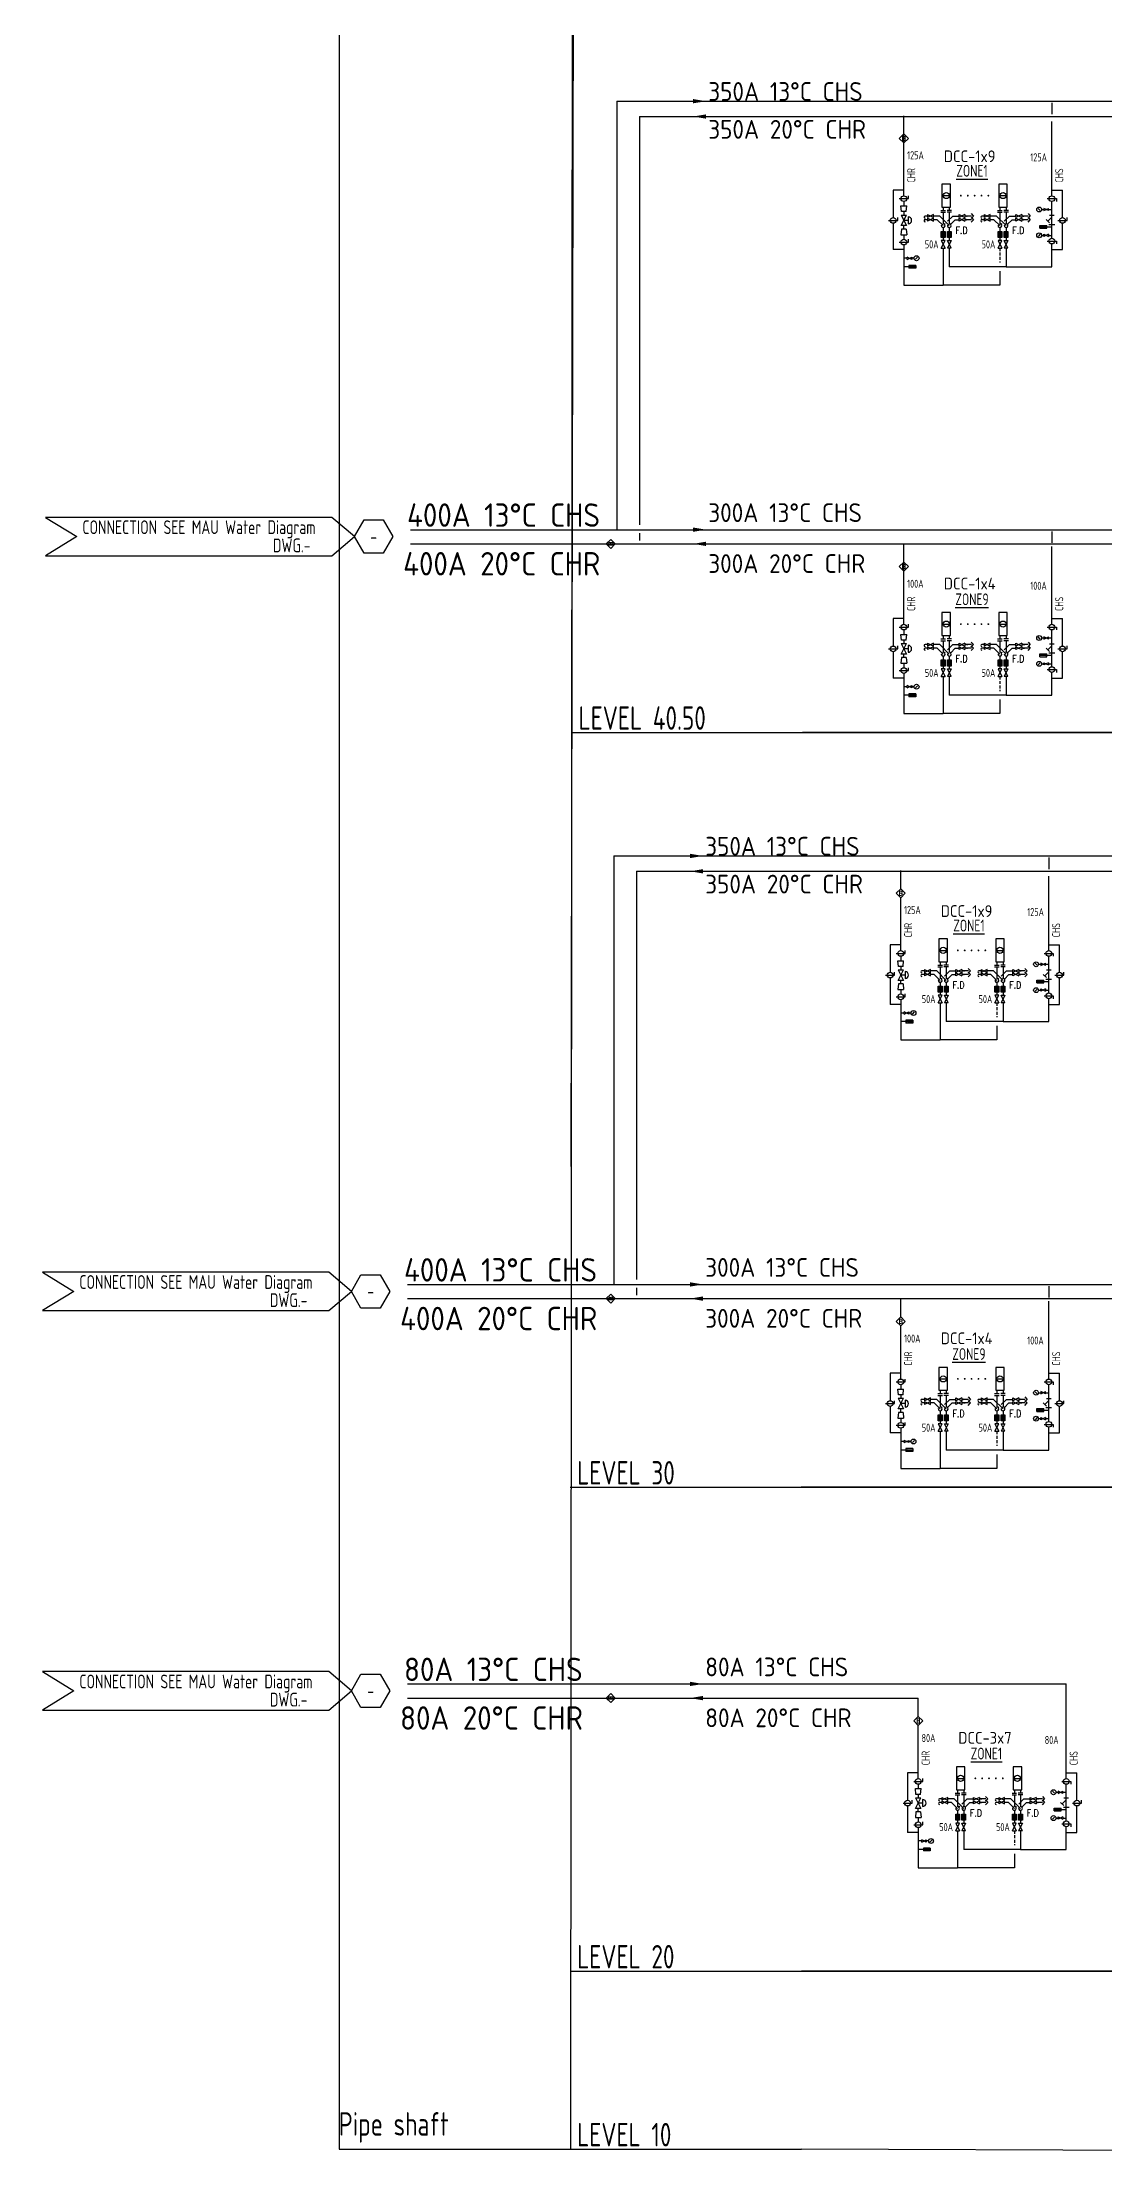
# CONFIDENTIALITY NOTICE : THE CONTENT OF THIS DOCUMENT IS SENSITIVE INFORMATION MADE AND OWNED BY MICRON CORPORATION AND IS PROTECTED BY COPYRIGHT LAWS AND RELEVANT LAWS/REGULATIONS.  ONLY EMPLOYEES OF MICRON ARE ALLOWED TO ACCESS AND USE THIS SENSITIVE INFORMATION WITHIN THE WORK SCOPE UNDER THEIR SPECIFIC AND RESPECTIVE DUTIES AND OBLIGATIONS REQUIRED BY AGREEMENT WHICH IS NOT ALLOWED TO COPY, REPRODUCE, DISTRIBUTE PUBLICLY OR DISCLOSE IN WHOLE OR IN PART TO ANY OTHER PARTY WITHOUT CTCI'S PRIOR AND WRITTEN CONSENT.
# Model space of a CAD drawing. Header units: millimetres. Extents: x 4929 to 7191, y -208 to 1486.
# Drawn here: x 4929 to 5382, y -208 to 695 of the extents above; entities that cross this region are included whole.
import ezdxf
from ezdxf.enums import TextEntityAlignment as Align

# ---------------------------------------------------------------- set-up
doc = ezdxf.new("R2010")
doc.units = ezdxf.units.MM
doc.linetypes.add('HIDDEN', pattern=[9.525, 6.35, -3.175])
doc.linetypes.add('HIDDEN2', pattern=[0.1875, 0.125, -0.0625])
for name, color, linetype in [('0-CHR-中溫', 30, 'Continuous'), ('0-CHS-中溫', 3, 'Continuous'), ('A-DETL-01', 1, 'Continuous'), ('M-CEQPM-TEXT', 3, 'Continuous'), ('M-CPIPE-TEXT', 3, 'Continuous'), ('M-CPIPE-VAVE', 2, 'Continuous'), ('M-CWTR-PIPE', 130, 'Continuous'), ('M-EQPM-TXT', 4, 'Continuous'), ('M-HVAC-CMAH', 3, 'Continuous'), ('M-PIPE-CHWR20', 110, 'Continuous'), ('U-PCW-VALVE', 2, 'Continuous')]:
    doc.layers.add(name, color=color, linetype=linetype)
doc.styles.add('AA-TXT', font='isocp.shx', dxfattribs={"bigfont": 'chineset.shx'})
doc.styles.add('STDTEXT', font='simplex.shx', dxfattribs={"bigfont": 'china.shx'})

# ---------------------------------------------------------------- blocks, each defined once
blk = doc.blocks.new('DIM3')
blk.add_solid([(40, -7), (40, 7), (0, 0)])
blk = doc.blocks.new('DCC PIPE')
at = {"layer": 'U-PCW-VALVE'}
h = blk.add_hatch(dxfattribs=at)
h.set_pattern_fill('ANSI37', color=256, scale=2.66144, angle=90, style=0)
h.set_pattern_definition([(135, (188.80367, -130.49455), (-0.2352403, -0.2352403), []), (225, (188.80367, -130.49455), (0.2352403, -0.2352403), [])])
h.paths.add_polyline_path([(-0.67, 3.67), (-0.67, 5.8), (0.67, 5.8), (0.67, 3.67)])
h = blk.add_hatch(dxfattribs=at)
h.set_pattern_fill('ANSI37', color=256, scale=2.66144, angle=90, style=0)
h.set_pattern_definition([(135, (190.9487, -130.49455), (-0.2352403, -0.2352403), []), (225, (190.9487, -130.49455), (0.2352403, -0.2352403), [])])
h.paths.add_polyline_path([(1.48, 3.67), (1.48, 5.8), (2.81, 5.8), (2.81, 3.67)])
h = blk.add_hatch(dxfattribs=at)
h.set_pattern_fill('ANSI37', color=256, scale=2.66144, angle=90, style=0)
h.set_pattern_definition([(135, (208.65864, -130.49455), (-0.2352403, -0.2352403), []), (225, (208.65864, -130.49455), (0.2352403, -0.2352403), [])])
h.paths.add_polyline_path([(19.19, 3.67), (19.19, 5.8), (20.52, 5.8), (20.52, 3.67)])
h = blk.add_hatch(dxfattribs=at)
h.set_pattern_fill('ANSI37', color=256, scale=2.66144, angle=90, style=0)
h.set_pattern_definition([(135, (210.80367, -130.49455), (-0.2352403, -0.2352403), []), (225, (210.80367, -130.49455), (0.2352403, -0.2352403), [])])
h.paths.add_polyline_path([(21.33, 3.67), (21.33, 5.8), (22.67, 5.8), (22.67, 3.67)])
at = {"layer": '0-CHR-中溫', "ltscale": 1000}
for p, q in [((0, 12.53), (0, 8.51)), ((19.85, 12.53), (19.85, 8.51)), ((0, 7.18), (0, 5.8)), ((0, 3.67), (0, 2.67)), ((19.85, 7.18), (19.85, 5.8)), ((19.85, 3.67), (19.85, 2.67))]:
    blk.add_line(p, q, dxfattribs=at)
for centre in [(0, 7.84), (19.85, 7.84)]:
    blk.add_arc(centre, 0.667, 167.32186, 102.67814, dxfattribs=at)
at = {"layer": '0-CHS-中溫', "ltscale": 1000}
for p, q in [((2.15, 12.53), (2.15, 8.51)), ((22, 12.53), (22, 8.51)), ((2.15, 7.18), (2.15, 5.8)), ((2.15, 3.67), (2.15, 2.67)), ((22, 7.18), (22, 5.8)), ((22, 3.67), (22, 2.67))]:
    blk.add_line(p, q, dxfattribs=at)
for centre in [(2.15, 7.84), (22, 7.84)]:
    blk.add_arc(centre, 0.667, 167.32186, 102.67814, dxfattribs=at)
at = {"layer": 'M-CPIPE-VAVE'}
for p, q in [((-5.47, 11.18), (-6.35, 11.18)), ((-5.47, 9.92), (-6.35, 9.92)), ((-3.4, 11.7), (-5.47, 10.66)), ((-5.47, 11.7), (-3.4, 10.66)), ((-5.47, 11.7), (-5.47, 10.66)), ((-3.4, 10.44), (-5.47, 9.41)), ((-5.47, 10.44), (-3.4, 9.41)), ((-5.47, 10.44), (-5.47, 9.41)), ((-3.4, 10.66), (-3.4, 11.7)), ((-1.19, 11.18), (-3.4, 11.18)), ((-3.4, 9.41), (-3.4, 10.44)), ((-2.08, 9.92), (-3.4, 9.92)), ((0, 7.84), (-2.08, 9.92)), ((2.15, 7.84), (-1.19, 11.18)), ((0.47, 8.31), (0.74, 8.58)), ((1.53, 9.37), (3.34, 11.18)), ((2.62, 8.31), (4.23, 9.92)), ((3.34, 11.18), (5.55, 11.18)), ((4.23, 9.92), (5.55, 9.92)), ((5.55, 10.66), (5.55, 11.7)), ((7.62, 11.7), (5.55, 10.66)), ((5.55, 11.7), (7.62, 10.66)), ((5.55, 9.41), (5.55, 10.44)), ((7.62, 10.44), (5.55, 9.41)), ((5.55, 10.44), (7.62, 9.41)), ((7.62, 11.7), (7.62, 10.66)), ((9.89, 11.18), (7.62, 11.18)), ((7.62, 10.44), (7.62, 9.41)), ((9.89, 9.92), (7.62, 9.92)), ((9.81, 12.03), (10.58, 11.18)), ((9.81, 10.33), (10.58, 11.18)), ((9.81, 10.77), (10.58, 9.92)), ((9.81, 9.07), (10.58, 9.92)), ((14.38, 11.18), (13.5, 11.18)), ((14.38, 9.92), (13.5, 9.92)), ((16.45, 11.7), (14.38, 10.66)), ((14.38, 11.7), (16.45, 10.66)), ((14.38, 11.7), (14.38, 10.66)), ((16.45, 10.44), (14.38, 9.41)), ((14.38, 10.44), (16.45, 9.41)), ((14.38, 10.44), (14.38, 9.41)), ((16.45, 10.66), (16.45, 11.7)), ((18.66, 11.18), (16.45, 11.18)), ((16.45, 9.41), (16.45, 10.44)), ((17.77, 9.92), (16.45, 9.92)), ((19.85, 7.84), (17.77, 9.92)), ((22, 7.84), (18.66, 11.18)), ((20.33, 8.31), (20.59, 8.58)), ((21.38, 9.37), (23.19, 11.18)), ((22.47, 8.31), (24.08, 9.92)), ((23.19, 11.18), (25.4, 11.18)), ((24.08, 9.92), (25.4, 9.92)), ((25.4, 10.66), (25.4, 11.7)), ((27.47, 11.7), (25.4, 10.66)), ((25.4, 11.7), (27.47, 10.66)), ((25.4, 9.41), (25.4, 10.44)), ((27.47, 10.44), (25.4, 9.41)), ((25.4, 10.44), (27.47, 9.41)), ((27.47, 11.7), (27.47, 10.66)), ((29.74, 11.18), (27.47, 11.18)), ((27.47, 10.44), (27.47, 9.41)), ((29.74, 9.92), (27.47, 9.92)), ((29.67, 12.03), (30.44, 11.18)), ((29.67, 10.33), (30.44, 11.18)), ((29.67, 10.77), (30.44, 9.92)), ((29.67, 9.07), (30.44, 9.92))]:
    blk.add_line(p, q, dxfattribs=at)
for centre in [(-6.35, 10.83), (-6.35, 9.57), (13.5, 10.83), (13.5, 9.57)]:
    blk.add_arc(centre, 0.35, 90, 270, dxfattribs=at)
at = {"layer": 'M-CWTR-PIPE'}
for p, q in [((0.18, 18.35), (1.96, 18.35)), ((20.04, 18.35), (21.82, 18.35)), ((-0.8, 13.17), (0.8, 13.17)), ((0, 14.35), (0, 13.17)), ((2.95, 13.17), (1.35, 13.17)), ((2.15, 14.35), (2.15, 13.17)), ((19.05, 13.17), (20.65, 13.17)), ((19.85, 14.35), (19.85, 13.17)), ((22.8, 13.17), (21.2, 13.17)), ((22, 14.35), (22, 13.17))]:
    blk.add_line(p, q, dxfattribs=at)
for points in [[(2.57, 14.35), (2.57, 22.35), (-0.43, 22.35), (-0.43, 14.35)], [(22.43, 14.35), (22.43, 22.35), (19.43, 22.35), (19.43, 14.35)]]:
    blk.add_lwpolyline(points, close=True, dxfattribs=at)
for centre in [(1.07, 18.35), (20.93, 18.35)]:
    blk.add_circle(centre, 1.07, dxfattribs=at)
at = {"layer": 'M-HVAC-CMAH', "const_width": 0.32}
for points in [[(6.36, 18.34, 1), (6.04, 18.34, 1)], [(8.76, 18.34, 1), (8.44, 18.34, 1)], [(11.16, 18.34, 1), (10.84, 18.34, 1)], [(13.56, 18.34, 1), (13.24, 18.34, 1)], [(15.96, 18.34, 1), (15.64, 18.34, 1)]]:
    blk.add_lwpolyline(points, format="xyb", close=True, dxfattribs=at)
at = {"layer": 'U-PCW-VALVE'}
for p, q in [((-0.8, 12.53), (0.8, 12.53)), ((2.95, 12.53), (1.35, 12.53)), ((19.05, 12.53), (20.65, 12.53)), ((22.8, 12.53), (21.2, 12.53)), ((-0.67, 5.8), (0.67, 5.8)), ((-0.67, 3.67), (-0.67, 5.8)), ((0.67, 3.67), (-0.67, 3.67)), ((0.67, 2.67), (-0.67, 2.67)), ((-0.67, 0), (0.67, 2.67)), ((-0.67, 2.67), (0.67, 0)), ((-0.67, 0), (0.67, 0)), ((0.67, 5.8), (0.67, 3.67)), ((1.48, 5.8), (2.81, 5.8)), ((1.48, 3.67), (1.48, 5.8)), ((2.81, 3.67), (1.48, 3.67)), ((1.48, 2.67), (2.81, 2.67)), ((2.81, 2.67), (1.48, 0)), ((2.81, 0), (1.48, 2.67)), ((2.81, 0), (1.48, 0)), ((2.81, 5.8), (2.81, 3.67)), ((19.19, 5.8), (20.52, 5.8)), ((19.19, 3.67), (19.19, 5.8)), ((20.52, 3.67), (19.19, 3.67)), ((20.52, 2.67), (19.19, 2.67)), ((19.19, 2.67), (20.52, 0)), ((19.19, 0), (20.52, 2.67)), ((19.19, 0), (20.52, 0)), ((20.52, 5.8), (20.52, 3.67)), ((21.33, 5.8), (22.67, 5.8)), ((21.33, 3.67), (21.33, 5.8)), ((22.67, 3.67), (21.33, 3.67)), ((21.33, 2.67), (22.67, 2.67)), ((22.67, 0), (21.33, 2.67)), ((22.67, 2.67), (21.33, 0)), ((22.67, 0), (21.33, 0)), ((22.67, 5.8), (22.67, 3.67))]:
    blk.add_line(p, q, dxfattribs=at)
at = {"layer": 'M-CPIPE-VAVE', "linetype": 'HIDDEN2', "xscale": -0.04545454545450411, "yscale": 0.04545454545450411, "zscale": 0.045454545454545}
for p in [(9.89, 11.18), (9.89, 9.92), (29.74, 11.18), (29.74, 9.92)]:
    blk.add_blockref('DIM3', p, dxfattribs=at)

msp = doc.modelspace()

# ---------------------------------------------------------------- linework, layer by layer
at = {"color": 1}
msp.add_lwpolyline([(5155.77, 1485.56), (5055.63, 1485.56), (5055.63, -203.93), (5154.46, -203.93)], close=True, dxfattribs=at)
at = {"layer": '0-CHR-中溫', "ltscale": 1000}
for p, q in [((5183.71, 663.4), (6147.72, 663.41)), ((5254.02, 663.4), (6147.73, 663.4)), ((5296.5, 629.55), (5296.5, 663.74)), ((5291.95, 632.02), (5291.95, 620.31)), ((5296.5, 632.02), (5291.95, 632.02)), ((5296.5, 627.14), (5296.5, 625.26)), ((5291.95, 617.87), (5291.95, 606.59)), ((5296.5, 622.82), (5296.5, 621.35)), ((5296.5, 615.37), (5296.5, 616.84)), ((5296.5, 606.59), (5291.95, 606.59)), ((5296.5, 612.93), (5296.5, 611.05)), ((5296.5, 608.61), (5296.5, 591.46)), ((5313.28, 607.28), (5313.28, 591.46)), ((5337.49, 597.44), (5337.49, 591.46)), ((5296.5, 591.46), (5313.28, 591.46)), ((5337.49, 591.46), (5313.28, 591.46)), ((5086.07, 481.06), (6071.34, 481.05)), ((5296.5, 446.71), (5296.5, 481.08)), ((5291.95, 449.18), (5291.95, 437.47)), ((5296.5, 449.18), (5291.95, 449.18)), ((5296.5, 444.3), (5296.5, 442.42)), ((5291.95, 435.04), (5291.95, 423.75)), ((5296.5, 439.98), (5296.5, 438.51)), ((5296.5, 432.53), (5296.5, 434)), ((5296.5, 430.09), (5296.5, 428.21)), ((5296.5, 425.77), (5296.5, 408.63)), ((5296.5, 423.75), (5291.95, 423.75)), ((5313.28, 424.44), (5313.28, 408.63)), ((5296.5, 408.63), (5313.28, 408.63)), ((5337.49, 408.63), (5313.28, 408.63)), ((5337.49, 414.6), (5337.49, 408.63)), ((5182.41, 341.34), (6394.16, 341.35)), ((5252.72, 341.34), (6146.43, 341.34)), ((5295.19, 333.91), (5295.19, 341.68)), ((5295.19, 307.49), (5295.19, 330.06)), ((5290.65, 309.96), (5290.65, 298.25)), ((5295.19, 309.96), (5290.65, 309.96)), ((5295.19, 305.08), (5295.19, 303.2)), ((5295.19, 300.76), (5295.19, 299.29)), ((5290.65, 295.81), (5290.65, 284.53)), ((5295.19, 293.31), (5295.19, 294.78)), ((5295.19, 290.87), (5295.19, 288.99)), ((5295.19, 284.53), (5290.65, 284.53)), ((5295.19, 286.55), (5295.19, 269.4)), ((5311.98, 285.22), (5311.98, 269.4)), ((5336.19, 275.38), (5336.19, 269.4)), ((5295.19, 269.4), (5311.98, 269.4)), ((5336.19, 269.4), (5311.98, 269.4)), ((5084.77, 159), (6070.04, 158.99)), ((5295.19, 151.22), (5295.19, 159.02)), ((5295.19, 124.65), (5295.19, 147.37)), ((5290.65, 127.12), (5290.65, 115.41)), ((5295.19, 127.12), (5290.65, 127.12)), ((5295.19, 122.24), (5295.19, 120.36)), ((5295.19, 117.92), (5295.19, 116.45)), ((5290.65, 112.97), (5290.65, 101.69)), ((5295.19, 110.47), (5295.19, 111.94)), ((5295.19, 101.69), (5290.65, 101.69)), ((5295.19, 108.03), (5295.19, 106.15)), ((5295.19, 103.71), (5295.19, 86.56)), ((5311.98, 102.38), (5311.98, 86.56)), ((5336.19, 92.54), (5336.19, 86.56)), ((5295.19, 86.56), (5311.98, 86.56)), ((5336.19, 86.56), (5311.98, 86.56)), ((5084.77, -11.46), (5302.65, -11.46)), ((5302.65, -19.27), (5302.65, -11.47)), ((5302.65, -45.81), (5302.65, -23.12)), ((5298.1, -43.34), (5298.1, -55.05)), ((5302.65, -43.34), (5298.1, -43.34)), ((5302.65, -48.22), (5302.65, -50.1)), ((5302.65, -52.54), (5302.65, -54.01)), ((5298.1, -57.48), (5298.1, -68.77)), ((5302.65, -59.99), (5302.65, -58.52)), ((5302.65, -62.43), (5302.65, -64.31)), ((5302.65, -68.77), (5298.1, -68.77)), ((5302.65, -66.75), (5302.65, -83.9)), ((5319.43, -68.08), (5319.43, -83.9)), ((5343.64, -77.92), (5343.64, -83.9)), ((5302.65, -83.9), (5319.43, -83.9)), ((5343.64, -83.9), (5319.43, -83.9))]:
    msp.add_line(p, q, dxfattribs=at)
at = {"layer": '0-CHR-中溫'}
for p, q in [((5183.71, 663.4), (5183.71, 489.16)), ((5294.57, 654.04), (5296.5, 655.97)), ((5294.57, 654.04), (5296.5, 652.12)), ((5296.5, 655.97), (5298.42, 654.04)), ((5298.42, 654.04), (5296.5, 652.12)), ((5169.55, 481.06), (5171.47, 482.98)), ((5171.47, 479.13), (5169.55, 481.06)), ((5171.47, 482.98), (5173.4, 481.06)), ((5171.47, 479.13), (5173.4, 481.06)), ((5183.71, 485.68), (5183.71, 482.55)), ((5294.57, 471.36), (5296.5, 473.28)), ((5294.57, 471.36), (5296.5, 469.43)), ((5296.5, 473.28), (5298.42, 471.36)), ((5298.42, 471.36), (5296.5, 469.43)), ((5182.41, 341.34), (5182.41, 167.1)), ((5293.27, 331.98), (5295.19, 333.91)), ((5293.27, 331.98), (5295.19, 330.06)), ((5295.19, 333.91), (5297.12, 331.98)), ((5297.12, 331.98), (5295.19, 330.06)), ((5182.41, 163.62), (5182.41, 160.49)), ((5169.54, 158.99), (5171.47, 160.92)), ((5171.47, 157.07), (5169.54, 158.99)), ((5171.47, 160.92), (5173.39, 158.99)), ((5171.47, 157.07), (5173.39, 158.99)), ((5293.27, 149.3), (5295.19, 151.22)), ((5293.27, 149.3), (5295.19, 147.37)), ((5295.19, 151.22), (5297.12, 149.3)), ((5297.12, 149.3), (5295.19, 147.37)), ((5169.54, -11.46), (5171.47, -9.54)), ((5171.47, -13.39), (5169.54, -11.46)), ((5171.47, -9.54), (5173.39, -11.46)), ((5171.47, -13.39), (5173.39, -11.46)), ((5300.72, -21.19), (5302.65, -19.27)), ((5300.72, -21.19), (5302.65, -23.12)), ((5302.65, -19.27), (5304.57, -21.19)), ((5304.57, -21.19), (5302.65, -23.12))]:
    msp.add_line(p, q, dxfattribs=at)
at = {"layer": '0-CHR-中溫', "ltscale": 1000}
for points in [[(5212.1, 662.48), (5206.61, 663.4), (5212.1, 664.31)], [(5212.1, 480.14), (5206.61, 481.06), (5212.1, 481.97)], [(5210.8, 340.42), (5205.31, 341.34), (5210.8, 342.25)], [(5210.8, 158.08), (5205.31, 159), (5210.8, 159.91)], [(5210.8, -12.38), (5205.31, -11.46), (5210.8, -10.55)]]:
    msp.add_solid(points, dxfattribs=at)
at = {"layer": '0-CHS-中溫', "ltscale": 1000}
for p, q in [((5174.11, 669.94), (6210.85, 669.94)), ((5359.63, 669.22), (5359.63, 664.34)), ((5359.63, 629.58), (5359.63, 661.32)), ((5359.63, 632.02), (5364.18, 632.02)), ((5359.63, 611.47), (5359.63, 627.14)), ((5364.18, 620.31), (5364.18, 632.02)), ((5364.18, 606.59), (5364.18, 617.87)), ((5315.89, 607.28), (5315.89, 599.27)), ((5340.11, 607.28), (5340.11, 599.27)), ((5359.63, 599.27), (5359.63, 609.03)), ((5359.63, 606.59), (5364.18, 606.59)), ((5340.11, 599.27), (5315.89, 599.27)), ((5340.11, 599.27), (5359.63, 599.27)), ((5086.07, 487.1), (6134.47, 487.1)), ((5359.63, 486.38), (5359.63, 481.5)), ((5359.63, 446.74), (5359.63, 479.91)), ((5359.63, 449.18), (5364.18, 449.18)), ((5359.63, 428.63), (5359.63, 444.3)), ((5364.18, 437.47), (5364.18, 449.18)), ((5364.18, 423.75), (5364.18, 435.04)), ((5359.63, 416.43), (5359.63, 426.19)), ((5315.89, 424.44), (5315.89, 416.43)), ((5340.11, 416.43), (5315.89, 416.43)), ((5340.11, 424.44), (5340.11, 416.43)), ((5340.11, 416.43), (5359.63, 416.43)), ((5359.63, 423.75), (5364.18, 423.75)), ((5172.81, 347.88), (6457.3, 347.88)), ((5252.72, 347.88), (6209.55, 347.88)), ((5358.33, 347.16), (5358.33, 342.28)), ((5358.33, 307.52), (5358.33, 339.26)), ((5358.33, 309.96), (5362.88, 309.96)), ((5362.88, 298.25), (5362.88, 309.96)), ((5358.33, 289.41), (5358.33, 305.08)), ((5362.88, 284.53), (5362.88, 295.81)), ((5314.59, 285.22), (5314.59, 277.21)), ((5338.81, 285.22), (5338.81, 277.21)), ((5358.33, 277.21), (5358.33, 286.97)), ((5358.33, 284.53), (5362.88, 284.53)), ((5338.81, 277.21), (5314.59, 277.21)), ((5338.81, 277.21), (5358.33, 277.21)), ((5084.77, 165.04), (6133.17, 165.04)), ((5358.33, 164.32), (5358.33, 159.44)), ((5358.33, 124.68), (5358.33, 157.85)), ((5358.33, 127.12), (5362.88, 127.12)), ((5362.88, 115.41), (5362.88, 127.12)), ((5358.33, 106.57), (5358.33, 122.24)), ((5362.88, 101.69), (5362.88, 112.97)), ((5314.59, 102.38), (5314.59, 94.37)), ((5338.81, 102.38), (5338.81, 94.37)), ((5358.33, 94.37), (5358.33, 104.13)), ((5358.33, 101.69), (5362.88, 101.69)), ((5338.81, 94.37), (5314.59, 94.37)), ((5338.81, 94.37), (5358.33, 94.37)), ((5084.77, -5.42), (5365.78, -5.42)), ((5365.78, -45.78), (5365.78, -5.42)), ((5365.78, -43.34), (5370.33, -43.34)), ((5370.33, -55.05), (5370.33, -43.34)), ((5365.78, -63.89), (5365.78, -48.22)), ((5370.33, -68.77), (5370.33, -57.48)), ((5322.04, -68.08), (5322.04, -76.09)), ((5346.26, -68.08), (5346.26, -76.09)), ((5365.78, -76.09), (5365.78, -66.33)), ((5365.78, -68.77), (5370.33, -68.77)), ((5346.26, -76.09), (5322.04, -76.09)), ((5346.26, -76.09), (5365.78, -76.09))]:
    msp.add_line(p, q, dxfattribs=at)
at = {"layer": '0-CHS-中溫'}
for p, q in [((5174.11, 669.94), (5174.11, 487.1)), ((5172.81, 347.88), (5172.81, 165.04))]:
    msp.add_line(p, q, dxfattribs=at)
at = {"layer": '0-CHS-中溫', "ltscale": 1000}
for points in [[(5206.61, 669.03), (5212.1, 669.94), (5206.61, 670.86)], [(5206.61, 486.19), (5212.1, 487.1), (5206.61, 488.02)], [(5205.31, 346.97), (5210.8, 347.88), (5205.31, 348.8)], [(5205.31, 164.13), (5210.8, 165.04), (5205.31, 165.96)], [(5205.31, -6.33), (5210.8, -5.42), (5205.31, -4.5)]]:
    msp.add_solid(points, dxfattribs=at)
at = {"layer": 'A-DETL-01', "linetype": 'Continuous'}
for p, q in [((5156.87, 1485.56), (5154.46, 215.39)), ((5154.81, 400.55), (5253.33, 400.55)), ((5154.81, 400.55), (5253.33, 400.55)), ((5154.81, 400.55), (6519.7, 400.55)), ((6519.7, 400.55), (5253.33, 400.55)), ((5154.2, 78.49), (5252.72, 78.49)), ((5154.2, 78.49), (5252.72, 78.49)), ((5154.2, 78.49), (6519.09, 78.49)), ((6519.09, 78.49), (5252.72, 78.49)), ((5154.46, -128), (5250.19, -128)), ((5154.46, -128), (5250.19, -128)), ((5154.46, -128), (5252.79, -128)), ((5154.46, -128), (5252.79, -128)), ((5154.46, -128), (6519.11, -128)), ((6519.11, -128), (5252.79, -128)), ((5154.31, -203.93), (5250.2, -203.93)), ((5154.31, -203.93), (5250.2, -203.93)), ((5154.31, -203.93), (5252.79, -203.93)), ((5154.31, -203.93), (5252.79, -203.93)), ((6518.79, -208.41), (5252.79, -203.93))]:
    msp.add_line(p, q, dxfattribs=at)
at = {"layer": 'M-CPIPE-TEXT', "color": 4}
for points in [[(5062.12, 484.16), (5052.47, 492.37), (4930.31, 492.37), (4943.7, 484.16), (4930.31, 475.94), (5052.47, 475.94), (5062.12, 484.16)], [(5060.82, 162.1), (5051.17, 170.31), (4929.01, 170.31), (4942.4, 162.1), (4929.01, 153.88), (5051.17, 153.88), (5060.82, 162.1)], [(5060.82, -8.36), (5051.17, -0.15), (4929.01, -0.15), (4942.4, -8.36), (4929.01, -16.58), (5051.17, -16.58), (5060.82, -8.36)]]:
    msp.add_lwpolyline(points, dxfattribs=at)
for points in [[(5078.55, 484.16), (5074.44, 477.04), (5066.23, 477.04), (5062.12, 484.16), (5066.23, 491.27), (5074.44, 491.27)], [(5077.25, 162.1), (5073.14, 154.98), (5064.93, 154.98), (5060.82, 162.1), (5064.93, 169.21), (5073.14, 169.21)], [(5077.25, -8.36), (5073.14, -15.48), (5064.93, -15.48), (5060.82, -8.36), (5064.93, -1.25), (5073.14, -1.25)]]:
    msp.add_lwpolyline(points, close=True, dxfattribs=at)
at = {"layer": 'M-PIPE-CHWR20', "ltscale": 0.1}
for p, q in [((5295.52, 622.82), (5295.27, 625.26)), ((5295.27, 625.26), (5297.72, 625.26)), ((5297.47, 622.82), (5297.72, 625.26)), ((5295.52, 615.37), (5295.27, 612.93)), ((5297.47, 622.82), (5295.52, 622.82)), ((5297.47, 615.37), (5295.52, 615.37)), ((5297.47, 615.37), (5297.72, 612.93)), ((5295.27, 612.93), (5297.72, 612.93)), ((5295.52, 439.98), (5295.27, 442.42)), ((5295.27, 442.42), (5297.72, 442.42)), ((5297.47, 439.98), (5295.52, 439.98)), ((5297.47, 439.98), (5297.72, 442.42)), ((5295.52, 432.53), (5295.27, 430.09)), ((5295.27, 430.09), (5297.72, 430.09)), ((5297.47, 432.53), (5295.52, 432.53)), ((5297.47, 432.53), (5297.72, 430.09)), ((5294.22, 300.76), (5293.97, 303.2)), ((5293.97, 303.2), (5296.42, 303.2)), ((5296.17, 300.76), (5294.22, 300.76)), ((5296.17, 300.76), (5296.42, 303.2)), ((5294.22, 293.31), (5293.97, 290.87)), ((5293.97, 290.87), (5296.42, 290.87)), ((5296.17, 293.31), (5294.22, 293.31)), ((5296.17, 293.31), (5296.42, 290.87)), ((5294.22, 117.92), (5293.97, 120.36)), ((5293.97, 120.36), (5296.42, 120.36)), ((5296.17, 117.92), (5294.22, 117.92)), ((5296.17, 117.92), (5296.42, 120.36)), ((5294.22, 110.47), (5293.97, 108.03)), ((5296.17, 110.47), (5294.22, 110.47)), ((5296.17, 110.47), (5296.42, 108.03)), ((5293.97, 108.03), (5296.42, 108.03)), ((5301.67, -52.54), (5301.42, -50.1)), ((5301.42, -50.1), (5303.87, -50.1)), ((5303.62, -52.54), (5301.67, -52.54)), ((5303.62, -52.54), (5303.87, -50.1)), ((5301.67, -59.99), (5301.42, -62.43)), ((5301.42, -62.43), (5303.87, -62.43)), ((5303.62, -59.99), (5301.67, -59.99)), ((5303.62, -59.99), (5303.87, -62.43))]:
    msp.add_line(p, q, dxfattribs=at)
at = {"layer": 'M-PIPE-CHWR20', "linetype": 'HIDDEN', "ltscale": 0.2}
for p, q in [((5337.49, 607.28), (5337.49, 601.1)), ((5337.49, 424.44), (5337.49, 418.26)), ((5336.19, 285.22), (5336.19, 279.04)), ((5336.19, 102.38), (5336.19, 96.2)), ((5343.64, -68.08), (5343.64, -74.26))]:
    msp.add_line(p, q, dxfattribs=at)
at = {"layer": 'U-PCW-VALVE'}
for p, q in [((5294.57, 628.36), (5298.42, 628.36)), ((5298.42, 628.36), (5298.42, 629.59)), ((5354.65, 623.28), (5353.75, 624.18)), ((5355.24, 623.73), (5356.21, 623.73)), ((5356.21, 624.22), (5356.21, 623.24)), ((5358.16, 623.24), (5356.21, 624.22)), ((5356.21, 623.24), (5358.16, 624.22)), ((5357.7, 628.36), (5361.56, 628.36)), ((5358.16, 623.24), (5358.16, 624.22)), ((5358.16, 623.73), (5359.63, 623.73)), ((5361.56, 628.36), (5361.56, 627.14)), ((5290.02, 619.09), (5293.88, 619.09)), ((5293.88, 619.09), (5293.88, 620.32)), ((5295.37, 621.35), (5297.62, 621.35)), ((5295.37, 616.84), (5297.62, 621.35)), ((5295.37, 621.35), (5297.62, 616.84)), ((5297.62, 616.84), (5295.37, 616.84)), ((5298.34, 619.09), (5296.5, 619.09)), ((5298.34, 620.59), (5298.34, 617.64)), ((5354.52, 615.74), (5354.52, 616.97)), ((5354.52, 615.74), (5354.52, 616.97)), ((5354.52, 616.97), (5357.46, 616.97)), ((5354.52, 616.97), (5357.46, 616.97)), ((5354.52, 615.74), (5357.46, 615.74)), ((5354.52, 615.74), (5357.46, 615.74)), ((5354.77, 616.35), (5356.79, 616.35)), ((5354.77, 616.35), (5356.79, 616.35)), ((5354.91, 616.11), (5354.91, 616.6)), ((5354.91, 616.11), (5354.91, 616.6)), ((5355.4, 616.11), (5355.4, 616.6)), ((5355.4, 616.11), (5355.4, 616.6)), ((5355.89, 616.11), (5355.89, 616.6)), ((5355.89, 616.11), (5355.89, 616.6)), ((5356.38, 616.11), (5356.38, 616.6)), ((5356.38, 616.11), (5356.38, 616.6)), ((5357.21, 619.41), (5358.59, 618.03)), ((5357.21, 619.41), (5358.59, 618.03)), ((5357.46, 615.74), (5357.46, 616.97)), ((5357.46, 615.74), (5357.46, 616.97)), ((5357.46, 616.35), (5359.63, 616.35)), ((5357.46, 616.35), (5359.63, 616.35)), ((5359.63, 620.45), (5357.9, 618.72)), ((5358.41, 617.39), (5360.85, 617.39)), ((5358.61, 621.29), (5360.65, 621.29)), ((5358.61, 617.39), (5360.65, 617.39)), ((5362.25, 619.09), (5366.11, 619.09)), ((5366.11, 619.09), (5366.11, 620.32)), ((5294.57, 609.83), (5298.42, 609.83)), ((5298.42, 609.83), (5298.42, 611.05)), ((5354.65, 613.14), (5353.75, 612.24)), ((5355.24, 612.69), (5356.21, 612.69)), ((5356.21, 612.21), (5356.21, 613.18)), ((5358.16, 613.18), (5356.21, 612.21)), ((5356.21, 613.18), (5358.16, 612.21)), ((5357.7, 610.25), (5361.56, 610.25)), ((5358.16, 613.18), (5358.16, 612.21)), ((5358.16, 612.69), (5359.63, 612.69)), ((5361.56, 610.25), (5361.56, 609.02)), ((5297.96, 602.93), (5296.5, 602.93)), ((5298.67, 599.27), (5296.5, 599.27)), ((5298.67, 599.27), (5296.5, 599.27)), ((5297.96, 602.44), (5297.96, 603.42)), ((5297.96, 602.44), (5299.91, 603.42)), ((5299.91, 602.44), (5297.96, 603.42)), ((5298.67, 599.88), (5298.67, 598.66)), ((5298.67, 599.88), (5298.67, 598.66)), ((5301.61, 599.88), (5298.67, 599.88)), ((5301.61, 599.88), (5298.67, 599.88)), ((5301.61, 598.66), (5298.67, 598.66)), ((5301.61, 598.66), (5298.67, 598.66)), ((5301.36, 599.27), (5299.34, 599.27)), ((5301.36, 599.27), (5299.34, 599.27)), ((5299.75, 599.51), (5299.75, 599.02)), ((5299.75, 599.51), (5299.75, 599.02)), ((5299.91, 603.42), (5299.91, 602.44)), ((5300.89, 602.93), (5299.91, 602.93)), ((5300.24, 599.51), (5300.24, 599.02)), ((5300.24, 599.51), (5300.24, 599.02)), ((5300.73, 599.51), (5300.73, 599.02)), ((5300.73, 599.51), (5300.73, 599.02)), ((5301.22, 599.51), (5301.22, 599.02)), ((5301.22, 599.51), (5301.22, 599.02)), ((5301.48, 602.48), (5302.38, 603.38)), ((5301.61, 599.88), (5301.61, 598.66)), ((5301.61, 599.88), (5301.61, 598.66)), ((5294.57, 445.52), (5298.42, 445.52)), ((5298.42, 445.52), (5298.42, 446.75)), ((5357.7, 445.52), (5361.56, 445.52)), ((5361.56, 445.52), (5361.56, 444.3)), ((5290.02, 436.25), (5293.88, 436.25)), ((5293.88, 436.25), (5293.88, 437.48)), ((5295.37, 438.51), (5297.62, 438.51)), ((5295.37, 434), (5297.62, 438.51)), ((5295.37, 438.51), (5297.62, 434)), ((5297.62, 434), (5295.37, 434)), ((5298.34, 436.25), (5296.5, 436.25)), ((5298.34, 437.75), (5298.34, 434.8)), ((5354.65, 440.44), (5353.75, 441.34)), ((5354.52, 432.9), (5354.52, 434.13)), ((5354.52, 432.9), (5354.52, 434.13)), ((5354.52, 434.13), (5357.46, 434.13)), ((5354.52, 434.13), (5357.46, 434.13)), ((5354.91, 433.27), (5354.91, 433.76)), ((5354.91, 433.27), (5354.91, 433.76)), ((5355.24, 440.89), (5356.21, 440.89)), ((5355.4, 433.27), (5355.4, 433.76)), ((5355.4, 433.27), (5355.4, 433.76)), ((5355.89, 433.27), (5355.89, 433.76)), ((5355.89, 433.27), (5355.89, 433.76)), ((5356.21, 441.38), (5356.21, 440.4)), ((5358.16, 440.4), (5356.21, 441.38)), ((5356.21, 440.4), (5358.16, 441.38)), ((5356.38, 433.27), (5356.38, 433.76)), ((5356.38, 433.27), (5356.38, 433.76)), ((5357.21, 436.57), (5358.59, 435.19)), ((5357.21, 436.57), (5358.59, 435.19)), ((5357.46, 432.9), (5357.46, 434.13)), ((5357.46, 432.9), (5357.46, 434.13)), ((5359.63, 437.61), (5357.9, 435.88)), ((5358.16, 440.4), (5358.16, 441.38)), ((5358.16, 440.89), (5359.63, 440.89)), ((5358.41, 434.55), (5360.85, 434.55)), ((5358.61, 438.45), (5360.65, 438.45)), ((5358.61, 434.55), (5360.65, 434.55)), ((5362.25, 436.25), (5366.11, 436.25)), ((5366.11, 436.25), (5366.11, 437.48)), ((5294.57, 426.99), (5298.42, 426.99)), ((5298.42, 426.99), (5298.42, 428.21)), ((5354.65, 430.3), (5353.75, 429.4)), ((5354.52, 432.9), (5357.46, 432.9)), ((5354.52, 432.9), (5357.46, 432.9)), ((5354.77, 433.51), (5356.79, 433.51)), ((5354.77, 433.51), (5356.79, 433.51)), ((5355.24, 429.85), (5356.21, 429.85)), ((5356.21, 429.37), (5356.21, 430.34)), ((5358.16, 430.34), (5356.21, 429.37)), ((5356.21, 430.34), (5358.16, 429.37)), ((5357.46, 433.51), (5359.63, 433.51)), ((5357.46, 433.51), (5359.63, 433.51)), ((5357.7, 427.41), (5361.56, 427.41)), ((5358.16, 430.34), (5358.16, 429.37)), ((5358.16, 429.85), (5359.63, 429.85)), ((5361.56, 427.41), (5361.56, 426.18)), ((5297.96, 420.09), (5296.5, 420.09)), ((5298.67, 416.43), (5296.5, 416.43)), ((5298.67, 416.43), (5296.5, 416.43)), ((5297.96, 419.6), (5297.96, 420.58)), ((5297.96, 419.6), (5299.91, 420.58)), ((5299.91, 419.6), (5297.96, 420.58)), ((5298.67, 417.04), (5298.67, 415.82)), ((5298.67, 417.04), (5298.67, 415.82)), ((5301.61, 417.04), (5298.67, 417.04)), ((5301.61, 417.04), (5298.67, 417.04)), ((5301.61, 415.82), (5298.67, 415.82)), ((5301.61, 415.82), (5298.67, 415.82)), ((5301.36, 416.43), (5299.34, 416.43)), ((5301.36, 416.43), (5299.34, 416.43)), ((5299.75, 416.68), (5299.75, 416.19)), ((5299.75, 416.68), (5299.75, 416.19)), ((5299.91, 420.58), (5299.91, 419.6)), ((5300.89, 420.09), (5299.91, 420.09)), ((5300.24, 416.68), (5300.24, 416.19)), ((5300.24, 416.68), (5300.24, 416.19)), ((5300.73, 416.68), (5300.73, 416.19)), ((5300.73, 416.68), (5300.73, 416.19)), ((5301.22, 416.68), (5301.22, 416.19)), ((5301.22, 416.68), (5301.22, 416.19)), ((5301.48, 419.64), (5302.38, 420.54)), ((5301.61, 417.04), (5301.61, 415.82)), ((5301.61, 417.04), (5301.61, 415.82)), ((5297.12, 306.3), (5297.12, 307.53)), ((5292.57, 297.03), (5292.57, 298.26)), ((5293.27, 306.3), (5297.12, 306.3)), ((5294.07, 299.29), (5296.32, 299.29)), ((5294.07, 294.78), (5296.32, 299.29)), ((5294.07, 299.29), (5296.32, 294.78)), ((5297.04, 298.53), (5297.04, 295.58)), ((5353.35, 301.22), (5352.45, 302.12)), ((5353.93, 301.67), (5354.91, 301.67)), ((5354.91, 302.16), (5354.91, 301.18)), ((5356.86, 301.18), (5354.91, 302.16)), ((5354.91, 301.18), (5356.86, 302.16)), ((5356.4, 306.3), (5360.26, 306.3)), ((5358.33, 298.39), (5356.6, 296.66)), ((5356.86, 301.18), (5356.86, 302.16)), ((5356.86, 301.67), (5358.33, 301.67)), ((5357.31, 299.23), (5359.35, 299.23)), ((5360.26, 306.3), (5360.26, 305.08)), ((5364.81, 297.03), (5364.81, 298.26)), ((5288.72, 297.03), (5292.57, 297.03)), ((5296.32, 294.78), (5294.07, 294.78)), ((5297.04, 297.03), (5295.19, 297.03)), ((5353.35, 291.08), (5352.45, 290.18)), ((5353.21, 293.68), (5353.21, 294.91)), ((5353.21, 293.68), (5353.21, 294.91)), ((5353.21, 294.91), (5356.16, 294.91)), ((5353.21, 294.91), (5356.16, 294.91)), ((5353.21, 293.68), (5356.16, 293.68)), ((5353.21, 293.68), (5356.16, 293.68)), ((5353.47, 294.29), (5355.49, 294.29)), ((5353.47, 294.29), (5355.49, 294.29)), ((5353.61, 294.05), (5353.61, 294.54)), ((5353.61, 294.05), (5353.61, 294.54)), ((5353.93, 290.63), (5354.91, 290.63)), ((5354.1, 294.05), (5354.1, 294.54)), ((5354.1, 294.05), (5354.1, 294.54)), ((5354.59, 294.05), (5354.59, 294.54)), ((5354.59, 294.05), (5354.59, 294.54)), ((5354.91, 290.15), (5354.91, 291.12)), ((5356.86, 291.12), (5354.91, 290.15)), ((5354.91, 291.12), (5356.86, 290.15)), ((5355.08, 294.05), (5355.08, 294.54)), ((5355.08, 294.05), (5355.08, 294.54)), ((5355.91, 297.35), (5357.29, 295.97)), ((5355.91, 297.35), (5357.29, 295.97)), ((5356.16, 293.68), (5356.16, 294.91)), ((5356.16, 293.68), (5356.16, 294.91)), ((5356.16, 294.29), (5358.33, 294.29)), ((5356.16, 294.29), (5358.33, 294.29)), ((5356.86, 291.12), (5356.86, 290.15)), ((5356.86, 290.63), (5358.33, 290.63)), ((5357.11, 295.33), (5359.55, 295.33)), ((5357.31, 295.33), (5359.35, 295.33)), ((5360.95, 297.03), (5364.81, 297.03)), ((5293.27, 287.77), (5297.12, 287.77)), ((5296.66, 280.87), (5295.19, 280.87)), ((5296.66, 280.38), (5296.66, 281.36)), ((5296.66, 280.38), (5298.61, 281.36)), ((5298.61, 280.38), (5296.66, 281.36)), ((5297.12, 287.77), (5297.12, 288.99)), ((5298.61, 281.36), (5298.61, 280.38)), ((5299.59, 280.87), (5298.61, 280.87)), ((5300.18, 280.42), (5301.08, 281.32)), ((5356.4, 288.19), (5360.26, 288.19)), ((5360.26, 288.19), (5360.26, 286.96)), ((5297.37, 277.21), (5295.19, 277.21)), ((5297.37, 277.21), (5295.19, 277.21)), ((5297.37, 277.82), (5297.37, 276.6)), ((5297.37, 277.82), (5297.37, 276.6)), ((5300.31, 277.82), (5297.37, 277.82)), ((5300.31, 277.82), (5297.37, 277.82)), ((5300.31, 276.6), (5297.37, 276.6)), ((5300.31, 276.6), (5297.37, 276.6)), ((5300.06, 277.21), (5298.04, 277.21)), ((5300.06, 277.21), (5298.04, 277.21)), ((5298.44, 277.45), (5298.44, 276.96)), ((5298.44, 277.45), (5298.44, 276.96)), ((5298.93, 277.45), (5298.93, 276.96)), ((5298.93, 277.45), (5298.93, 276.96)), ((5299.43, 277.45), (5299.43, 276.96)), ((5299.43, 277.45), (5299.43, 276.96)), ((5299.92, 277.45), (5299.92, 276.96)), ((5299.92, 277.45), (5299.92, 276.96)), ((5300.31, 277.82), (5300.31, 276.6)), ((5300.31, 277.82), (5300.31, 276.6)), ((5293.27, 123.46), (5297.12, 123.46)), ((5297.12, 123.46), (5297.12, 124.69)), ((5353.35, 118.38), (5352.45, 119.28)), ((5353.93, 118.83), (5354.91, 118.83)), ((5354.91, 119.32), (5354.91, 118.34)), ((5356.86, 118.34), (5354.91, 119.32)), ((5354.91, 118.34), (5356.86, 119.32)), ((5356.4, 123.46), (5360.26, 123.46)), ((5356.86, 118.34), (5356.86, 119.32)), ((5356.86, 118.83), (5358.33, 118.83)), ((5360.26, 123.46), (5360.26, 122.24)), ((5288.72, 114.19), (5292.57, 114.19)), ((5292.57, 114.19), (5292.57, 115.42)), ((5294.07, 116.45), (5296.32, 116.45)), ((5294.07, 111.94), (5296.32, 116.45)), ((5294.07, 116.45), (5296.32, 111.94)), ((5296.32, 111.94), (5294.07, 111.94)), ((5297.04, 114.19), (5295.19, 114.19)), ((5297.04, 115.69), (5297.04, 112.74)), ((5353.21, 110.84), (5353.21, 112.07)), ((5353.21, 110.84), (5353.21, 112.07)), ((5353.21, 112.07), (5356.16, 112.07)), ((5353.21, 112.07), (5356.16, 112.07)), ((5353.21, 110.84), (5356.16, 110.84)), ((5353.21, 110.84), (5356.16, 110.84)), ((5353.47, 111.45), (5355.49, 111.45)), ((5353.47, 111.45), (5355.49, 111.45)), ((5353.61, 111.21), (5353.61, 111.7)), ((5353.61, 111.21), (5353.61, 111.7)), ((5354.1, 111.21), (5354.1, 111.7)), ((5354.1, 111.21), (5354.1, 111.7)), ((5354.59, 111.21), (5354.59, 111.7)), ((5354.59, 111.21), (5354.59, 111.7)), ((5355.08, 111.21), (5355.08, 111.7)), ((5355.08, 111.21), (5355.08, 111.7)), ((5355.91, 114.51), (5357.29, 113.13)), ((5355.91, 114.51), (5357.29, 113.13)), ((5356.16, 110.84), (5356.16, 112.07)), ((5356.16, 110.84), (5356.16, 112.07)), ((5356.16, 111.45), (5358.33, 111.45)), ((5356.16, 111.45), (5358.33, 111.45)), ((5358.33, 115.55), (5356.6, 113.82)), ((5357.11, 112.49), (5359.55, 112.49)), ((5357.31, 116.39), (5359.35, 116.39)), ((5357.31, 112.49), (5359.35, 112.49)), ((5360.95, 114.19), (5364.81, 114.19)), ((5364.81, 114.19), (5364.81, 115.42)), ((5293.27, 104.93), (5297.12, 104.93)), ((5297.12, 104.93), (5297.12, 106.15)), ((5353.35, 108.24), (5352.45, 107.34)), ((5353.93, 107.79), (5354.91, 107.79)), ((5354.91, 107.31), (5354.91, 108.28)), ((5356.86, 108.28), (5354.91, 107.31)), ((5354.91, 108.28), (5356.86, 107.31)), ((5356.4, 105.35), (5360.26, 105.35)), ((5356.86, 108.28), (5356.86, 107.31)), ((5356.86, 107.79), (5358.33, 107.79)), ((5360.26, 105.35), (5360.26, 104.12)), ((5296.66, 98.03), (5295.19, 98.03)), ((5297.37, 94.37), (5295.19, 94.37)), ((5297.37, 94.37), (5295.19, 94.37)), ((5296.66, 97.54), (5296.66, 98.52)), ((5296.66, 97.54), (5298.61, 98.52)), ((5298.61, 97.54), (5296.66, 98.52)), ((5297.37, 94.98), (5297.37, 93.76)), ((5297.37, 94.98), (5297.37, 93.76)), ((5300.31, 94.98), (5297.37, 94.98)), ((5300.31, 94.98), (5297.37, 94.98)), ((5300.31, 93.76), (5297.37, 93.76)), ((5300.31, 93.76), (5297.37, 93.76)), ((5300.06, 94.37), (5298.04, 94.37)), ((5300.06, 94.37), (5298.04, 94.37)), ((5298.44, 94.62), (5298.44, 94.12)), ((5298.44, 94.62), (5298.44, 94.12)), ((5298.61, 98.52), (5298.61, 97.54)), ((5299.59, 98.03), (5298.61, 98.03)), ((5298.93, 94.62), (5298.93, 94.12)), ((5298.93, 94.62), (5298.93, 94.12)), ((5299.43, 94.62), (5299.43, 94.12)), ((5299.43, 94.62), (5299.43, 94.12)), ((5299.92, 94.62), (5299.92, 94.12)), ((5299.92, 94.62), (5299.92, 94.12)), ((5300.18, 97.58), (5301.08, 98.48)), ((5300.31, 94.98), (5300.31, 93.76)), ((5300.31, 94.98), (5300.31, 93.76)), ((5300.72, -47), (5304.57, -47)), ((5301.52, -54.01), (5303.77, -54.01)), ((5301.52, -58.52), (5303.77, -54.01)), ((5301.52, -54.01), (5303.77, -58.52)), ((5304.57, -47), (5304.57, -45.77)), ((5360.8, -52.08), (5359.9, -51.18)), ((5361.39, -51.63), (5362.36, -51.63)), ((5362.36, -51.14), (5362.36, -52.12)), ((5364.31, -52.12), (5362.36, -51.14)), ((5362.36, -52.12), (5364.31, -51.14)), ((5363.85, -47), (5367.71, -47)), ((5364.31, -52.12), (5364.31, -51.14)), ((5364.31, -51.63), (5365.78, -51.63)), ((5364.76, -54.07), (5366.8, -54.07)), ((5367.71, -47), (5367.71, -48.22)), ((5296.17, -56.27), (5300.03, -56.27)), ((5300.03, -56.27), (5300.03, -55.04)), ((5303.77, -58.52), (5301.52, -58.52)), ((5304.49, -56.27), (5302.65, -56.27)), ((5304.49, -54.77), (5304.49, -57.72)), ((5360.8, -62.22), (5359.9, -63.12)), ((5360.67, -59.62), (5360.67, -58.39)), ((5360.67, -59.62), (5360.67, -58.39)), ((5360.67, -58.39), (5363.61, -58.39)), ((5360.67, -58.39), (5363.61, -58.39)), ((5360.67, -59.62), (5363.61, -59.62)), ((5360.67, -59.62), (5363.61, -59.62)), ((5360.92, -59.01), (5362.94, -59.01)), ((5360.92, -59.01), (5362.94, -59.01)), ((5361.06, -59.25), (5361.06, -58.76)), ((5361.06, -59.25), (5361.06, -58.76)), ((5361.39, -62.67), (5362.36, -62.67)), ((5361.55, -59.25), (5361.55, -58.76)), ((5361.55, -59.25), (5361.55, -58.76)), ((5362.04, -59.25), (5362.04, -58.76)), ((5362.04, -59.25), (5362.04, -58.76)), ((5362.36, -63.15), (5362.36, -62.18)), ((5364.31, -62.18), (5362.36, -63.15)), ((5362.36, -62.18), (5364.31, -63.15)), ((5362.53, -59.25), (5362.53, -58.76)), ((5362.53, -59.25), (5362.53, -58.76)), ((5363.36, -55.95), (5364.74, -57.33)), ((5363.36, -55.95), (5364.74, -57.33)), ((5363.61, -59.62), (5363.61, -58.39)), ((5363.61, -59.62), (5363.61, -58.39)), ((5363.61, -59.01), (5365.78, -59.01)), ((5363.61, -59.01), (5365.78, -59.01)), ((5365.78, -54.91), (5364.05, -56.64)), ((5364.31, -62.18), (5364.31, -63.15)), ((5364.31, -62.67), (5365.78, -62.67)), ((5364.56, -57.97), (5367, -57.97)), ((5364.76, -57.97), (5366.8, -57.97)), ((5368.4, -56.27), (5372.26, -56.27)), ((5372.26, -56.27), (5372.26, -55.04)), ((5300.72, -65.53), (5304.57, -65.53)), ((5304.11, -72.92), (5304.11, -71.94)), ((5304.11, -72.92), (5306.06, -71.94)), ((5306.06, -72.92), (5304.11, -71.94)), ((5304.57, -65.53), (5304.57, -64.31)), ((5306.06, -71.94), (5306.06, -72.92)), ((5307.63, -72.88), (5308.53, -71.98)), ((5363.85, -65.11), (5367.71, -65.11)), ((5367.71, -65.11), (5367.71, -66.34)), ((5304.11, -72.43), (5302.65, -72.43)), ((5304.82, -76.09), (5302.65, -76.09)), ((5304.82, -76.09), (5302.65, -76.09)), ((5304.82, -75.48), (5304.82, -76.7)), ((5304.82, -75.48), (5304.82, -76.7)), ((5307.76, -75.48), (5304.82, -75.48)), ((5307.76, -75.48), (5304.82, -75.48)), ((5307.76, -76.7), (5304.82, -76.7)), ((5307.76, -76.7), (5304.82, -76.7)), ((5307.51, -76.09), (5305.49, -76.09)), ((5307.51, -76.09), (5305.49, -76.09)), ((5305.9, -75.84), (5305.9, -76.33)), ((5305.9, -75.84), (5305.9, -76.33)), ((5307.04, -72.43), (5306.06, -72.43)), ((5306.39, -75.84), (5306.39, -76.33)), ((5306.39, -75.84), (5306.39, -76.33)), ((5306.88, -75.84), (5306.88, -76.33)), ((5306.88, -75.84), (5306.88, -76.33)), ((5307.37, -75.84), (5307.37, -76.33)), ((5307.37, -75.84), (5307.37, -76.33)), ((5307.76, -75.48), (5307.76, -76.7)), ((5307.76, -75.48), (5307.76, -76.7))]:
    msp.add_line(p, q, dxfattribs=at)
for centre, radius in [((5296.5, 628.36), 1.22), ((5354.2, 623.73), 1.04), ((5359.63, 628.36), 1.22), ((5291.95, 619.09), 1.22), ((5357.01, 616.35), 0.218), ((5357.01, 616.35), 0.218), ((5364.18, 619.09), 1.22), ((5296.5, 609.83), 1.22), ((5354.2, 612.69), 1.04), ((5359.63, 610.25), 1.22), ((5299.12, 599.27), 0.218), ((5299.12, 599.27), 0.218), ((5301.93, 602.93), 1.04), ((5296.5, 445.52), 1.22), ((5359.63, 445.52), 1.22), ((5291.95, 436.25), 1.22), ((5354.2, 440.89), 1.04), ((5357.01, 433.51), 0.218), ((5357.01, 433.51), 0.218), ((5364.18, 436.25), 1.22), ((5296.5, 426.99), 1.22), ((5354.2, 429.85), 1.04), ((5359.63, 427.41), 1.22), ((5299.12, 416.43), 0.218), ((5299.12, 416.43), 0.218), ((5301.93, 420.09), 1.04), ((5295.19, 306.3), 1.22), ((5358.33, 306.3), 1.22), ((5290.65, 297.03), 1.22), ((5352.9, 301.67), 1.04), ((5362.88, 297.03), 1.22), ((5352.9, 290.63), 1.04), ((5355.71, 294.29), 0.218), ((5355.71, 294.29), 0.218), ((5358.33, 288.19), 1.22), ((5295.19, 287.77), 1.22), ((5300.63, 280.87), 1.04), ((5297.82, 277.21), 0.218), ((5297.82, 277.21), 0.218), ((5295.19, 123.46), 1.22), ((5352.9, 118.83), 1.04), ((5358.33, 123.46), 1.22), ((5290.65, 114.19), 1.22), ((5352.9, 107.79), 1.04), ((5355.71, 111.45), 0.218), ((5355.71, 111.45), 0.218), ((5362.88, 114.19), 1.22), ((5295.19, 104.93), 1.22), ((5358.33, 105.35), 1.22), ((5297.82, 94.37), 0.218), ((5297.82, 94.37), 0.218), ((5300.63, 98.03), 1.04), ((5302.65, -47), 1.22), ((5360.35, -51.63), 1.04), ((5365.78, -47), 1.22), ((5298.1, -56.27), 1.22), ((5360.35, -62.67), 1.04), ((5363.16, -59.01), 0.218), ((5363.16, -59.01), 0.218), ((5370.33, -56.27), 1.22), ((5302.65, -65.53), 1.22), ((5308.08, -72.43), 1.04), ((5365.78, -65.11), 1.22), ((5305.27, -76.09), 0.218), ((5305.27, -76.09), 0.218)]:
    msp.add_circle(centre, radius, dxfattribs=at)
for centre in [(5298.34, 619.1), (5298.34, 436.26), (5297.04, 297.04), (5297.04, 114.2), (5304.49, -56.26)]:
    msp.add_arc(centre, 1.49, 270, 90, dxfattribs=at)

# ---------------------------------------------------------------- block references
at = {"layer": '0-CHS-中溫', "ltscale": 1000, "xscale": 1.21957353685237, "yscale": 1.21957353685237, "zscale": 1.21957353685237}
for p in [(5313.28, 607.28), (5313.28, 424.44), (5311.98, 285.22), (5311.98, 102.38), (5319.43, -68.08)]:
    msp.add_blockref('DCC PIPE', p, dxfattribs=at)

# ---------------------------------------------------------------- texts
at = {"layer": '0-CHR-中溫', "style": 'STDTEXT'}
for p in [(5296.5, 654.04), (5296.5, 471.36), (5295.19, 331.98), (5295.19, 149.3), (5302.65, -21.19)]:
    msp.add_text('B', height=1.83, dxfattribs=at).set_placement(p, align=Align.MIDDLE)
at = {"layer": '0-CHR-中溫', "style": 'AA-TXT', "width": 0.8}
for s, p in [('125A', (5297.91, 645.16)), ('100A', (5297.91, 462.32)), ('125A', (5296.6, 323.1)), ('100A', (5296.6, 140.26)), ('80A', (5304.06, -30.2))]:
    msp.add_text(s, height=3.415, dxfattribs=at).set_placement(p)
at = {"layer": '0-CHR-中溫', "ltscale": 1000, "style": 'AA-TXT', "width": 0.8}
for p in [(5299.65, 635.27), (5299.65, 452.43), (5298.35, 313.21), (5298.35, 130.37), (5305.8, -40.09)]:
    msp.add_text('CHR', height=3.415, rotation=90, dxfattribs=at).set_placement(p, align=Align.MIDDLE_LEFT)
at = {"layer": '0-CHR-中溫', "style": 'STDTEXT'}
for p in [(5171.47, 481.06), (5171.47, 158.99), (5171.47, -11.46)]:
    msp.add_text('B', height=1.83, rotation=90, dxfattribs=at).set_placement(p, align=Align.MIDDLE)
at = {"layer": 'M-CEQPM-TEXT', "style": 'AA-TXT', "width": 0.8}
for s, p in [('%%UZONE1', (5325.56, 640.25)), ('%%UZONE9', (5325.56, 457.41)), ('%%UZONE1', (5324.26, 318.19)), ('%%UZONE9', (5324.26, 135.35)), ('%%UZONE1', (5331.71, -35.11))]:
    msp.add_text(s, height=5, dxfattribs=at).set_placement(p, align=Align.MIDDLE)
for s, p in [('LEVEL 40.50', (5157.73, 401.73)), ('LEVEL 30', (5157.12, 79.67)), ('LEVEL 20', (5157.12, -126.82)), ('Pipe shaft', (5055.48, -198.16)), ('LEVEL 10', (5157.12, -202.75))]:
    msp.add_text(s, height=10, dxfattribs=at).set_placement(p)
at = {"layer": 'M-CEQPM-TEXT', "char_height": 5, "attachment_point": 1, "style": 'AA-TXT'}
for s, insert in [('DCC-1x9', (5313.59, 648.93)), ('DCC-1x4', (5313.59, 466.62)), ('DCC-1x9', (5312.29, 326.87)), ('DCC-1x4', (5312.29, 144.56)), ('DCC-3x7', (5319.74, -25.92))]:
    msp.add_mtext_dynamic_manual_height_columns(s, width=22.7734, gutter_width=12.5, heights=[0], dxfattribs=dict(at, insert=insert))
at = {"layer": 'M-CPIPE-TEXT', "width": 0.8}
for s, height, style, p in [('125A', 3.415, 'AA-TXT', (5350.45, 644.3)), ('F.D', 3.049, 'STDTEXT', (5318.56, 613.34)), ('F.D', 3.049, 'STDTEXT', (5342.77, 613.34)), ('50A', 3.415, 'AA-TXT', (5305.46, 607.14)), ('50A', 3.415, 'AA-TXT', (5329.68, 607.14)), ('100A', 3.415, 'AA-TXT', (5350.45, 461.46)), ('50A', 3.415, 'AA-TXT', (5305.46, 424.3)), ('F.D', 3.049, 'STDTEXT', (5318.56, 430.5)), ('50A', 3.415, 'AA-TXT', (5329.68, 424.3)), ('F.D', 3.049, 'STDTEXT', (5342.77, 430.5)), ('125A', 3.415, 'AA-TXT', (5349.15, 322.24)), ('F.D', 3.049, 'STDTEXT', (5317.26, 291.28)), ('F.D', 3.049, 'STDTEXT', (5341.47, 291.28)), ('50A', 3.415, 'AA-TXT', (5304.16, 285.08)), ('50A', 3.415, 'AA-TXT', (5328.38, 285.08)), ('100A', 3.415, 'AA-TXT', (5349.15, 139.4)), ('F.D', 3.049, 'STDTEXT', (5317.26, 108.44)), ('F.D', 3.049, 'STDTEXT', (5341.47, 108.44)), ('50A', 3.415, 'AA-TXT', (5304.16, 102.24)), ('50A', 3.415, 'AA-TXT', (5328.38, 102.24)), ('80A', 3.415, 'AA-TXT', (5356.6, -31.06)), ('F.D', 3.049, 'STDTEXT', (5324.71, -62.02)), ('F.D', 3.049, 'STDTEXT', (5348.93, -62.02)), ('50A', 3.415, 'AA-TXT', (5311.61, -68.22)), ('50A', 3.415, 'AA-TXT', (5335.83, -68.22))]:
    msp.add_text(s, height=height, dxfattribs=dict(at, style=style)).set_placement(p)
at = {"layer": 'M-CPIPE-TEXT', "style": 'AA-TXT', "width": 0.8}
for p in [(5362.78, 635.27), (5362.78, 452.43), (5361.48, 313.21), (5361.48, 130.37), (5368.93, -40.09)]:
    msp.add_text('CHS', height=3.415, rotation=90, dxfattribs=at).set_placement(p, align=Align.MIDDLE_LEFT)
at = {"layer": 'M-CPIPE-TEXT', "color": 4, "style": 'AA-TXT', "width": 0.8}
for s, height, p in [('CONNECTION SEE MAU Water Diagram', 5.8676, (4946.09, 485.21)), ('DWG.-', 5.868, (5027.36, 477.46)), ('CONNECTION SEE MAU Water Diagram', 5.8676, (4944.79, 163.15)), ('DWG.-', 5.868, (5026.06, 155.4)), ('CONNECTION SEE MAU Water Diagram', 5.8676, (4944.79, -7.31)), ('DWG.-', 5.868, (5026.06, -15.06))]:
    msp.add_text(s, height=height, dxfattribs=at).set_placement(p)
for p in [(5070.34, 484.16), (5069.04, 162.1), (5069.04, -8.36)]:
    msp.add_text('-', height=5.87, dxfattribs=at).set_placement(p, align=Align.MIDDLE)
at = {"layer": 'M-EQPM-TXT', "color": 3, "style": 'AA-TXT'}
for s, height, p in [('350A 13%%DC CHS', 8, (5213.09, 674.09)), ('350A 20%%DC CHR', 8, (5213.09, 657.93)), ('400A 13%%DC CHS', 10, (5084.6, 493.33)), ('300A 13%%DC CHS', 8, (5213.09, 494.36)), ('400A 20%%DC CHR', 10, (5082.92, 472.57)), ('300A 20%%DC CHR', 8, (5213.09, 472.65)), ('350A 13%%DC CHS', 8, (5211.79, 352.03)), ('350A 20%%DC CHR', 8, (5211.79, 335.87)), ('400A 13%%DC CHS', 10, (5083.3, 171.27)), ('300A 13%%DC CHS', 8, (5211.79, 172.3)), ('400A 20%%DC CHR', 10, (5081.62, 150.51)), ('300A 20%%DC CHR', 8, (5211.79, 150.59)), ('80A 13%%DC CHS', 10, (5083.3, 0.81)), ('80A 13%%DC CHS', 8, (5211.79, 1.84)), ('80A 20%%DC CHR', 10, (5081.62, -19.95)), ('80A 20%%DC CHR', 8, (5211.79, -19.87))]:
    msp.add_text(s, height=height, dxfattribs=at).set_placement(p, align=Align.MIDDLE_LEFT)

doc.saveas('drawing.dxf')
